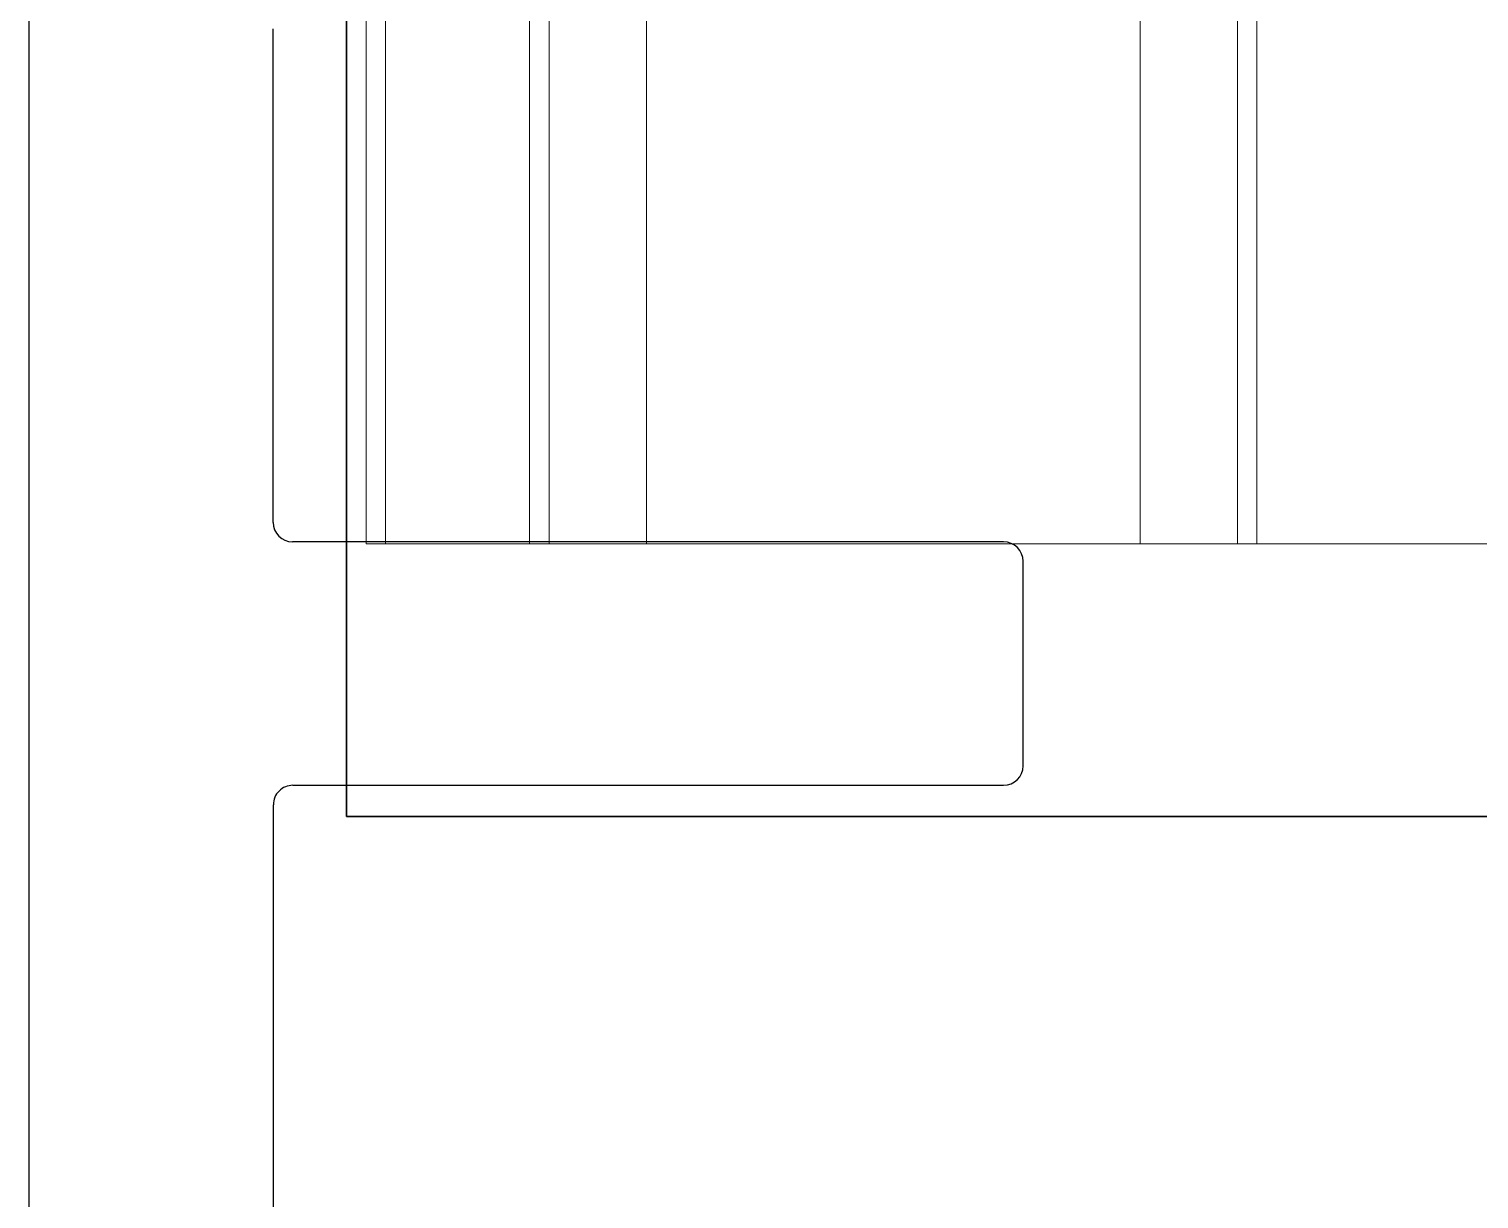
# Model space of a CAD drawing. Extents: x -82 to 113, y -82 to 93.
# Drawn here: x 7.154 to 7.899, y 76.444 to 77.045 of the extents above; entities that cross this region are included whole.
import ezdxf

# ---------------------------------------------------------------- set-up
doc = ezdxf.new("R2010")
doc.units = 0
doc.header["$MEASUREMENT"] = 0
doc.layers.get('0').update_dxf_attribs({"linetype": 'CONTINUOUS'})
for name, color, linetype in [('Ballons', 7, 'CONTINUOUS'), ('DIM', 7, 'CONTINUOUS'), ('INERTIA', 7, 'CONTINUOUS'), ('VENT', 5, 'CONTINUOUS')]:
    doc.layers.add(name, color=color, linetype=linetype)

# ---------------------------------------------------------------- blocks, each defined once
blk = doc.blocks.new('25201 bom')
at = {"color": 7, "linetype": 'Continuous', "lineweight": 15}
for p, q in [((-0.2825, 0.61), (0.2825, 0.61)), ((0.2825, 0.61), (0.2825, -0.61)), ((0.2825, 0.61), (0.2925, 0.61)), ((0.2925, 0.61), (0.2925, -0.61)), ((0.2925, 0.61), (0.3425, 0.61)), ((0.3425, 0.61), (0.3425, -0.61)), ((0.3425, 0.61), (0.596, 0.61)), ((0.596, 0.61), (0.596, -0.61)), ((0.596, 0.61), (0.646, 0.61)), ((0.646, 0.61), (0.646, -0.61)), ((0.646, 0.61), (0.656, 0.61)), ((0.656, 0.61), (0.656, -0.61)), ((0.656, 0.61), (0.73, 0.61)), ((0.73, 0.61), (0.73, -0.61)), ((0.73, 0.61), (0.74, 0.61)), ((0.74, 0.61), (0.74, -0.61))]:
    blk.add_line(p, q, dxfattribs=at)
blk = doc.blocks.new('spacer')
at = {"layer": 'INERTIA', "color": 7, "lineweight": 35}
blk.add_lwpolyline([(-2.59562, 35.89689), (-1.09562, 35.89689), (-1.09562, 37.39689), (-2.59562, 37.39689)], close=True, dxfattribs=at)
blk = doc.blocks.new('3203-2_Sash_Component')
for p, q in [((0.0865, 0.01001), (0.0865, 3.73988)), ((-0.03898, 3.29574), (-0.03898, 2.88488)), ((-0.04898, 2.87488), (-0.41398, 2.87488)), ((-0.42398, 2.86488), (-0.42398, 2.75988)), ((-0.41398, 2.74988), (-0.04885, 2.74988)), ((-0.03885, 2.73988), (-0.03885, 2.48656))]:
    blk.add_line(p, q)
for centre, start, end in [((-0.04898, 2.88488), 270, 0), ((-0.41398, 2.86488), 90, 180), ((-0.41398, 2.75988), 180, 270), ((-0.04885, 2.73988), 0, 90)]:
    blk.add_arc(centre, 0.01, start, end)
blk = doc.blocks.new('3203_Sash_Assembly')
blk.add_blockref('3203-2_Sash_Component', (2.1005, -0.68591))

msp = doc.modelspace()

# ---------------------------------------------------------------- block references
at = {"layer": 'Ballons', "rotation": 180}
msp.add_blockref('25201 bom', (8.067, 77.39064), dxfattribs=at)
at = {"layer": 'DIM', "rotation": 180}
msp.add_blockref('spacer', (6.22137, 114.03753), dxfattribs=at)
at = {"layer": 'VENT', "rotation": 180}
msp.add_blockref('3203_Sash_Assembly', (9.34094, 78.84561), dxfattribs=at)

doc.saveas('drawing.dxf')
